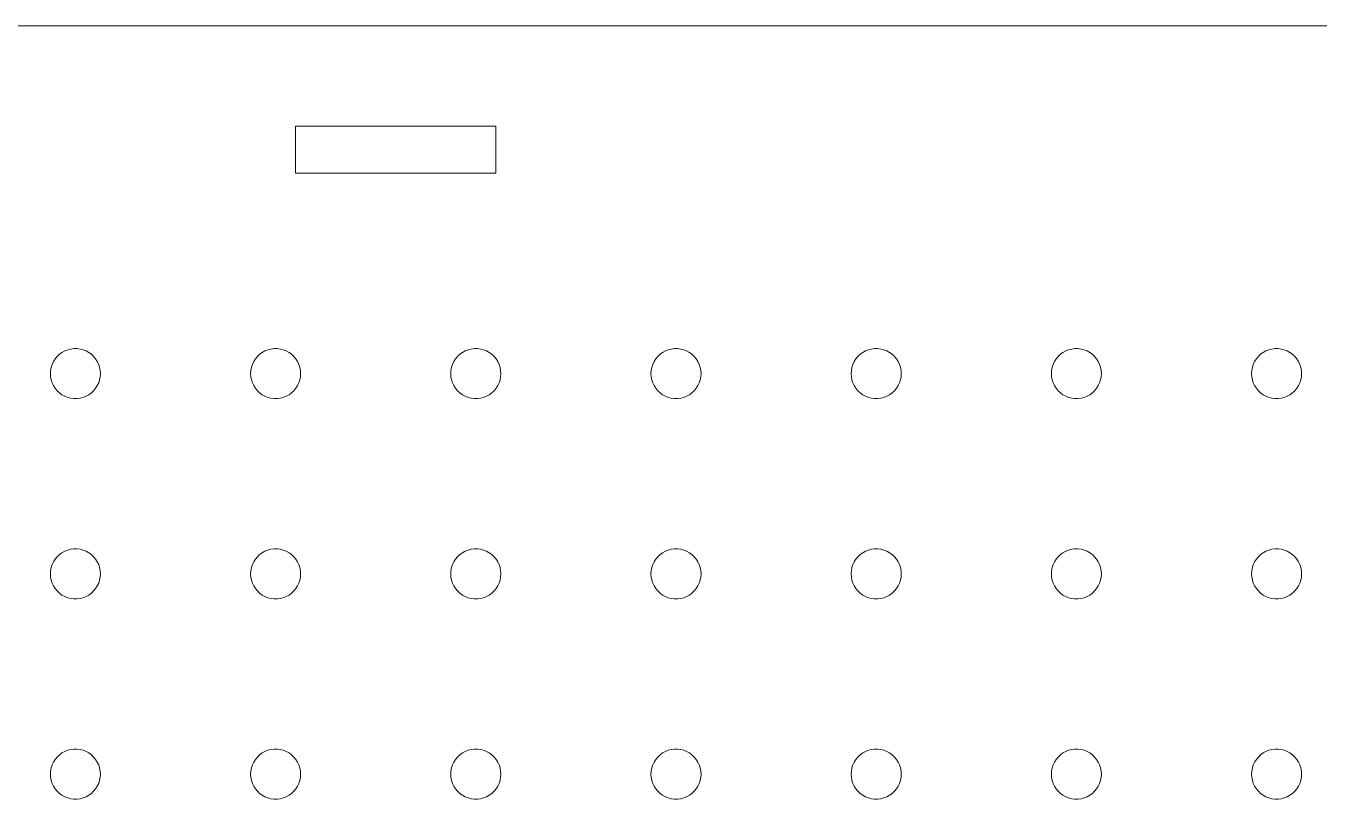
# Model space of a CAD drawing. Header units: millimetres. Extents: x -349 to 349, y -196 to 240.
# Drawn here: x 19.1 to 183.2, y 98.4 to 196.5 of the extents above; entities that cross this region are included whole.
import ezdxf

# ---------------------------------------------------------------- set-up
doc = ezdxf.new("R2010")
doc.units = ezdxf.units.MM
doc.layers.get('0').update_dxf_attribs({"linetype": 'CONTINUOUS', "lineweight": 0})

msp = doc.modelspace()

# ---------------------------------------------------------------- linework, layer by layer
for p, q in [((-342.55, 196.5), (342.55, 196.5)), ((53.34, 177.8), (53.34, 183.8)), ((53.34, 183.8), (78.74, 183.8)), ((78.74, 183.8), (78.74, 177.8)), ((78.74, 177.8), (53.34, 177.8)), ((22.618, 153.93), (22.831, 154.266)), ((22.831, 154.266), (23.086, 154.573)), ((23.086, 154.573), (23.376, 154.846)), ((23.376, 154.846), (23.699, 155.081)), ((23.699, 155.081), (24.048, 155.273)), ((24.048, 155.273), (24.419, 155.42)), ((24.419, 155.42), (24.805, 155.519)), ((24.805, 155.519), (25.201, 155.569)), ((25.201, 155.569), (25.599, 155.569)), ((25.599, 155.569), (25.995, 155.519)), ((25.995, 155.519), (26.381, 155.42)), ((26.381, 155.42), (26.752, 155.273)), ((26.752, 155.273), (27.101, 155.081)), ((27.101, 155.081), (27.424, 154.846)), ((27.424, 154.846), (27.714, 154.573)), ((27.714, 154.573), (27.969, 154.266)), ((27.969, 154.266), (28.182, 153.93)), ((48.018, 153.93), (48.231, 154.266)), ((48.231, 154.266), (48.486, 154.573)), ((48.486, 154.573), (48.776, 154.846)), ((48.776, 154.846), (49.099, 155.081)), ((49.099, 155.081), (49.448, 155.273)), ((49.448, 155.273), (49.819, 155.42)), ((49.819, 155.42), (50.205, 155.519)), ((50.205, 155.519), (50.601, 155.569)), ((50.601, 155.569), (50.999, 155.569)), ((50.999, 155.569), (51.395, 155.519)), ((51.395, 155.519), (51.781, 155.42)), ((51.781, 155.42), (52.152, 155.273)), ((52.152, 155.273), (52.501, 155.081)), ((52.501, 155.081), (52.824, 154.846)), ((52.824, 154.846), (53.114, 154.573)), ((53.114, 154.573), (53.369, 154.266)), ((53.369, 154.266), (53.582, 153.93)), ((73.418, 153.93), (73.631, 154.266)), ((73.631, 154.266), (73.886, 154.573)), ((73.886, 154.573), (74.176, 154.846)), ((74.176, 154.846), (74.499, 155.081)), ((74.499, 155.081), (74.848, 155.273)), ((74.848, 155.273), (75.219, 155.42)), ((75.219, 155.42), (75.605, 155.519)), ((75.605, 155.519), (76.001, 155.569)), ((76.001, 155.569), (76.399, 155.569)), ((76.399, 155.569), (76.795, 155.519)), ((76.795, 155.519), (77.181, 155.42)), ((77.181, 155.42), (77.552, 155.273)), ((77.552, 155.273), (77.901, 155.081)), ((77.901, 155.081), (78.224, 154.846)), ((78.224, 154.846), (78.514, 154.573)), ((78.514, 154.573), (78.769, 154.266)), ((78.769, 154.266), (78.982, 153.93)), ((98.818, 153.93), (99.031, 154.266)), ((99.031, 154.266), (99.286, 154.573)), ((99.286, 154.573), (99.576, 154.846)), ((99.576, 154.846), (99.899, 155.081)), ((99.899, 155.081), (100.248, 155.273)), ((100.248, 155.273), (100.619, 155.42)), ((100.619, 155.42), (101.005, 155.519)), ((101.005, 155.519), (101.401, 155.569)), ((101.401, 155.569), (101.799, 155.569)), ((101.799, 155.569), (102.195, 155.519)), ((102.195, 155.519), (102.581, 155.42)), ((102.581, 155.42), (102.952, 155.273)), ((102.952, 155.273), (103.301, 155.081)), ((103.301, 155.081), (103.624, 154.846)), ((103.624, 154.846), (103.914, 154.573)), ((103.914, 154.573), (104.169, 154.266)), ((104.169, 154.266), (104.382, 153.93)), ((124.218, 153.93), (124.431, 154.266)), ((124.431, 154.266), (124.686, 154.573)), ((124.686, 154.573), (124.976, 154.846)), ((124.976, 154.846), (125.299, 155.081)), ((125.299, 155.081), (125.648, 155.273)), ((125.648, 155.273), (126.019, 155.42)), ((126.019, 155.42), (126.405, 155.519)), ((126.405, 155.519), (126.801, 155.569)), ((126.801, 155.569), (127.199, 155.569)), ((127.199, 155.569), (127.595, 155.519)), ((127.595, 155.519), (127.981, 155.42)), ((127.981, 155.42), (128.352, 155.273)), ((128.352, 155.273), (128.701, 155.081)), ((128.701, 155.081), (129.024, 154.846)), ((129.024, 154.846), (129.314, 154.573)), ((129.314, 154.573), (129.569, 154.266)), ((129.569, 154.266), (129.782, 153.93)), ((149.618, 153.93), (149.831, 154.266)), ((149.831, 154.266), (150.086, 154.573)), ((150.086, 154.573), (150.376, 154.846)), ((150.376, 154.846), (150.699, 155.081)), ((150.699, 155.081), (151.048, 155.273)), ((151.048, 155.273), (151.419, 155.42)), ((151.419, 155.42), (151.805, 155.519)), ((151.805, 155.519), (152.201, 155.569)), ((152.201, 155.569), (152.599, 155.569)), ((152.599, 155.569), (152.995, 155.519)), ((152.995, 155.519), (153.381, 155.42)), ((153.381, 155.42), (153.752, 155.273)), ((153.752, 155.273), (154.101, 155.081)), ((154.101, 155.081), (154.424, 154.846)), ((154.424, 154.846), (154.714, 154.573)), ((154.714, 154.573), (154.969, 154.266)), ((154.969, 154.266), (155.182, 153.93)), ((175.018, 153.93), (175.231, 154.266)), ((175.231, 154.266), (175.486, 154.573)), ((175.486, 154.573), (175.776, 154.846)), ((175.776, 154.846), (176.099, 155.081)), ((176.099, 155.081), (176.448, 155.273)), ((176.448, 155.273), (176.819, 155.42)), ((176.819, 155.42), (177.205, 155.519)), ((177.205, 155.519), (177.601, 155.569)), ((177.601, 155.569), (177.999, 155.569)), ((177.999, 155.569), (178.395, 155.519)), ((178.395, 155.519), (178.781, 155.42)), ((178.781, 155.42), (179.152, 155.273)), ((179.152, 155.273), (179.501, 155.081)), ((179.501, 155.081), (179.824, 154.846)), ((179.824, 154.846), (180.114, 154.573)), ((180.114, 154.573), (180.369, 154.266)), ((180.369, 154.266), (180.582, 153.93)), ((22.225, 152.4), (22.25, 152.798)), ((22.25, 152.798), (22.325, 153.19)), ((22.325, 153.19), (22.448, 153.569)), ((22.448, 153.569), (22.618, 153.93)), ((28.182, 153.93), (28.352, 153.569)), ((28.352, 153.569), (28.475, 153.19)), ((28.475, 153.19), (28.55, 152.798)), ((28.55, 152.798), (28.575, 152.4)), ((47.625, 152.4), (47.65, 152.798)), ((47.65, 152.798), (47.725, 153.19)), ((47.725, 153.19), (47.848, 153.569)), ((47.848, 153.569), (48.018, 153.93)), ((53.582, 153.93), (53.752, 153.569)), ((53.752, 153.569), (53.875, 153.19)), ((53.875, 153.19), (53.95, 152.798)), ((53.95, 152.798), (53.975, 152.4)), ((73.025, 152.4), (73.05, 152.798)), ((73.05, 152.798), (73.125, 153.19)), ((73.125, 153.19), (73.248, 153.569)), ((73.248, 153.569), (73.418, 153.93)), ((78.982, 153.93), (79.152, 153.569)), ((79.152, 153.569), (79.275, 153.19)), ((79.275, 153.19), (79.35, 152.798)), ((79.35, 152.798), (79.375, 152.4)), ((98.425, 152.4), (98.45, 152.798)), ((98.45, 152.798), (98.525, 153.19)), ((98.525, 153.19), (98.648, 153.569)), ((98.648, 153.569), (98.818, 153.93)), ((104.382, 153.93), (104.552, 153.569)), ((104.552, 153.569), (104.675, 153.19)), ((104.675, 153.19), (104.75, 152.798)), ((104.75, 152.798), (104.775, 152.4)), ((123.825, 152.4), (123.85, 152.798)), ((123.85, 152.798), (123.925, 153.19)), ((123.925, 153.19), (124.048, 153.569)), ((124.048, 153.569), (124.218, 153.93)), ((129.782, 153.93), (129.952, 153.569)), ((129.952, 153.569), (130.075, 153.19)), ((130.075, 153.19), (130.15, 152.798)), ((130.15, 152.798), (130.175, 152.4)), ((149.225, 152.4), (149.25, 152.798)), ((149.25, 152.798), (149.325, 153.19)), ((149.325, 153.19), (149.448, 153.569)), ((149.448, 153.569), (149.618, 153.93)), ((155.182, 153.93), (155.352, 153.569)), ((155.352, 153.569), (155.475, 153.19)), ((155.475, 153.19), (155.55, 152.798)), ((155.55, 152.798), (155.575, 152.4)), ((174.625, 152.4), (174.65, 152.798)), ((174.65, 152.798), (174.725, 153.19)), ((174.725, 153.19), (174.848, 153.569)), ((174.848, 153.569), (175.018, 153.93)), ((180.582, 153.93), (180.752, 153.569)), ((180.752, 153.569), (180.875, 153.19)), ((180.875, 153.19), (180.95, 152.798)), ((180.95, 152.798), (180.975, 152.4)), ((22.25, 152.002), (22.225, 152.4)), ((22.325, 151.61), (22.25, 152.002)), ((22.448, 151.231), (22.325, 151.61)), ((22.618, 150.87), (22.448, 151.231)), ((28.352, 151.231), (28.182, 150.87)), ((28.475, 151.61), (28.352, 151.231)), ((28.55, 152.002), (28.475, 151.61)), ((28.575, 152.4), (28.55, 152.002)), ((47.65, 152.002), (47.625, 152.4)), ((47.725, 151.61), (47.65, 152.002)), ((47.848, 151.231), (47.725, 151.61)), ((48.018, 150.87), (47.848, 151.231)), ((53.752, 151.231), (53.582, 150.87)), ((53.875, 151.61), (53.752, 151.231)), ((53.95, 152.002), (53.875, 151.61)), ((53.975, 152.4), (53.95, 152.002)), ((73.05, 152.002), (73.025, 152.4)), ((73.125, 151.61), (73.05, 152.002)), ((73.248, 151.231), (73.125, 151.61)), ((73.418, 150.87), (73.248, 151.231)), ((79.152, 151.231), (78.982, 150.87)), ((79.275, 151.61), (79.152, 151.231)), ((79.35, 152.002), (79.275, 151.61)), ((79.375, 152.4), (79.35, 152.002)), ((98.45, 152.002), (98.425, 152.4)), ((98.525, 151.61), (98.45, 152.002)), ((98.648, 151.231), (98.525, 151.61)), ((98.818, 150.87), (98.648, 151.231)), ((104.552, 151.231), (104.382, 150.87)), ((104.675, 151.61), (104.552, 151.231)), ((104.75, 152.002), (104.675, 151.61)), ((104.775, 152.4), (104.75, 152.002)), ((123.85, 152.002), (123.825, 152.4)), ((123.925, 151.61), (123.85, 152.002)), ((124.048, 151.231), (123.925, 151.61)), ((124.218, 150.87), (124.048, 151.231)), ((129.952, 151.231), (129.782, 150.87)), ((130.075, 151.61), (129.952, 151.231)), ((130.15, 152.002), (130.075, 151.61)), ((130.175, 152.4), (130.15, 152.002)), ((149.25, 152.002), (149.225, 152.4)), ((149.325, 151.61), (149.25, 152.002)), ((149.448, 151.231), (149.325, 151.61)), ((149.618, 150.87), (149.448, 151.231)), ((155.352, 151.231), (155.182, 150.87)), ((155.475, 151.61), (155.352, 151.231)), ((155.55, 152.002), (155.475, 151.61)), ((155.575, 152.4), (155.55, 152.002)), ((174.65, 152.002), (174.625, 152.4)), ((174.725, 151.61), (174.65, 152.002)), ((174.848, 151.231), (174.725, 151.61)), ((175.018, 150.87), (174.848, 151.231)), ((180.752, 151.231), (180.582, 150.87)), ((180.875, 151.61), (180.752, 151.231)), ((180.95, 152.002), (180.875, 151.61)), ((180.975, 152.4), (180.95, 152.002)), ((22.831, 150.534), (22.618, 150.87)), ((23.086, 150.227), (22.831, 150.534)), ((23.376, 149.954), (23.086, 150.227)), ((23.699, 149.719), (23.376, 149.954)), ((24.048, 149.527), (23.699, 149.719)), ((24.419, 149.38), (24.048, 149.527)), ((24.805, 149.281), (24.419, 149.38)), ((26.381, 149.38), (25.995, 149.281)), ((26.752, 149.527), (26.381, 149.38)), ((27.101, 149.719), (26.752, 149.527)), ((27.424, 149.954), (27.101, 149.719)), ((27.714, 150.227), (27.424, 149.954)), ((27.969, 150.534), (27.714, 150.227)), ((28.182, 150.87), (27.969, 150.534)), ((48.231, 150.534), (48.018, 150.87)), ((48.486, 150.227), (48.231, 150.534)), ((48.776, 149.954), (48.486, 150.227)), ((49.099, 149.719), (48.776, 149.954)), ((49.448, 149.527), (49.099, 149.719)), ((49.819, 149.38), (49.448, 149.527)), ((50.205, 149.281), (49.819, 149.38)), ((51.781, 149.38), (51.395, 149.281)), ((52.152, 149.527), (51.781, 149.38)), ((52.501, 149.719), (52.152, 149.527)), ((52.824, 149.954), (52.501, 149.719)), ((53.114, 150.227), (52.824, 149.954)), ((53.369, 150.534), (53.114, 150.227)), ((53.582, 150.87), (53.369, 150.534)), ((73.631, 150.534), (73.418, 150.87)), ((73.886, 150.227), (73.631, 150.534)), ((74.176, 149.954), (73.886, 150.227)), ((74.499, 149.719), (74.176, 149.954)), ((74.848, 149.527), (74.499, 149.719)), ((75.219, 149.38), (74.848, 149.527)), ((75.605, 149.281), (75.219, 149.38)), ((77.181, 149.38), (76.795, 149.281)), ((77.552, 149.527), (77.181, 149.38)), ((77.901, 149.719), (77.552, 149.527)), ((78.224, 149.954), (77.901, 149.719)), ((78.514, 150.227), (78.224, 149.954)), ((78.769, 150.534), (78.514, 150.227)), ((78.982, 150.87), (78.769, 150.534)), ((99.031, 150.534), (98.818, 150.87)), ((99.286, 150.227), (99.031, 150.534)), ((99.576, 149.954), (99.286, 150.227)), ((99.899, 149.719), (99.576, 149.954)), ((100.248, 149.527), (99.899, 149.719)), ((100.619, 149.38), (100.248, 149.527)), ((101.005, 149.281), (100.619, 149.38)), ((102.581, 149.38), (102.195, 149.281)), ((102.952, 149.527), (102.581, 149.38)), ((103.301, 149.719), (102.952, 149.527)), ((103.624, 149.954), (103.301, 149.719)), ((103.914, 150.227), (103.624, 149.954)), ((104.169, 150.534), (103.914, 150.227)), ((104.382, 150.87), (104.169, 150.534)), ((124.431, 150.534), (124.218, 150.87)), ((124.686, 150.227), (124.431, 150.534)), ((124.976, 149.954), (124.686, 150.227)), ((125.299, 149.719), (124.976, 149.954)), ((125.648, 149.527), (125.299, 149.719)), ((126.019, 149.38), (125.648, 149.527)), ((126.405, 149.281), (126.019, 149.38)), ((127.981, 149.38), (127.595, 149.281)), ((128.352, 149.527), (127.981, 149.38)), ((128.701, 149.719), (128.352, 149.527)), ((129.024, 149.954), (128.701, 149.719)), ((129.314, 150.227), (129.024, 149.954)), ((129.569, 150.534), (129.314, 150.227)), ((129.782, 150.87), (129.569, 150.534)), ((149.831, 150.534), (149.618, 150.87)), ((150.086, 150.227), (149.831, 150.534)), ((150.376, 149.954), (150.086, 150.227)), ((150.699, 149.719), (150.376, 149.954)), ((151.048, 149.527), (150.699, 149.719)), ((151.419, 149.38), (151.048, 149.527)), ((151.805, 149.281), (151.419, 149.38)), ((153.381, 149.38), (152.995, 149.281)), ((153.752, 149.527), (153.381, 149.38)), ((154.101, 149.719), (153.752, 149.527)), ((154.424, 149.954), (154.101, 149.719)), ((154.714, 150.227), (154.424, 149.954)), ((154.969, 150.534), (154.714, 150.227)), ((155.182, 150.87), (154.969, 150.534)), ((175.231, 150.534), (175.018, 150.87)), ((175.486, 150.227), (175.231, 150.534)), ((175.776, 149.954), (175.486, 150.227)), ((176.099, 149.719), (175.776, 149.954)), ((176.448, 149.527), (176.099, 149.719)), ((176.819, 149.38), (176.448, 149.527)), ((177.205, 149.281), (176.819, 149.38)), ((178.781, 149.38), (178.395, 149.281)), ((179.152, 149.527), (178.781, 149.38)), ((179.501, 149.719), (179.152, 149.527)), ((179.824, 149.954), (179.501, 149.719)), ((180.114, 150.227), (179.824, 149.954)), ((180.369, 150.534), (180.114, 150.227)), ((180.582, 150.87), (180.369, 150.534)), ((25.201, 149.231), (24.805, 149.281)), ((25.599, 149.231), (25.201, 149.231)), ((25.995, 149.281), (25.599, 149.231)), ((50.601, 149.231), (50.205, 149.281)), ((50.999, 149.231), (50.601, 149.231)), ((51.395, 149.281), (50.999, 149.231)), ((76.001, 149.231), (75.605, 149.281)), ((76.399, 149.231), (76.001, 149.231)), ((76.795, 149.281), (76.399, 149.231)), ((101.401, 149.231), (101.005, 149.281)), ((101.799, 149.231), (101.401, 149.231)), ((102.195, 149.281), (101.799, 149.231)), ((126.801, 149.231), (126.405, 149.281)), ((127.199, 149.231), (126.801, 149.231)), ((127.595, 149.281), (127.199, 149.231)), ((152.201, 149.231), (151.805, 149.281)), ((152.599, 149.231), (152.201, 149.231)), ((152.995, 149.281), (152.599, 149.231)), ((177.601, 149.231), (177.205, 149.281)), ((177.999, 149.231), (177.601, 149.231)), ((178.395, 149.281), (177.999, 149.231)), ((23.376, 129.446), (23.699, 129.681)), ((23.699, 129.681), (24.048, 129.873)), ((24.048, 129.873), (24.419, 130.02)), ((24.419, 130.02), (24.805, 130.119)), ((24.805, 130.119), (25.201, 130.169)), ((25.201, 130.169), (25.599, 130.169)), ((25.599, 130.169), (25.995, 130.119)), ((25.995, 130.119), (26.381, 130.02)), ((26.381, 130.02), (26.752, 129.873)), ((26.752, 129.873), (27.101, 129.681)), ((27.101, 129.681), (27.424, 129.446)), ((48.776, 129.446), (49.099, 129.681)), ((49.099, 129.681), (49.448, 129.873)), ((49.448, 129.873), (49.819, 130.02)), ((49.819, 130.02), (50.205, 130.119)), ((50.205, 130.119), (50.601, 130.169)), ((50.601, 130.169), (50.999, 130.169)), ((50.999, 130.169), (51.395, 130.119)), ((51.395, 130.119), (51.781, 130.02)), ((51.781, 130.02), (52.152, 129.873)), ((52.152, 129.873), (52.501, 129.681)), ((52.501, 129.681), (52.824, 129.446)), ((74.176, 129.446), (74.499, 129.681)), ((74.499, 129.681), (74.848, 129.873)), ((74.848, 129.873), (75.219, 130.02)), ((75.219, 130.02), (75.605, 130.119)), ((75.605, 130.119), (76.001, 130.169)), ((76.001, 130.169), (76.399, 130.169)), ((76.399, 130.169), (76.795, 130.119)), ((76.795, 130.119), (77.181, 130.02)), ((77.181, 130.02), (77.552, 129.873)), ((77.552, 129.873), (77.901, 129.681)), ((77.901, 129.681), (78.224, 129.446)), ((99.576, 129.446), (99.899, 129.681)), ((99.899, 129.681), (100.248, 129.873)), ((100.248, 129.873), (100.619, 130.02)), ((100.619, 130.02), (101.005, 130.119)), ((101.005, 130.119), (101.401, 130.169)), ((101.401, 130.169), (101.799, 130.169)), ((101.799, 130.169), (102.195, 130.119)), ((102.195, 130.119), (102.581, 130.02)), ((102.581, 130.02), (102.952, 129.873)), ((102.952, 129.873), (103.301, 129.681)), ((103.301, 129.681), (103.624, 129.446)), ((124.976, 129.446), (125.299, 129.681)), ((125.299, 129.681), (125.648, 129.873)), ((125.648, 129.873), (126.019, 130.02)), ((126.019, 130.02), (126.405, 130.119)), ((126.405, 130.119), (126.801, 130.169)), ((126.801, 130.169), (127.199, 130.169)), ((127.199, 130.169), (127.595, 130.119)), ((127.595, 130.119), (127.981, 130.02)), ((127.981, 130.02), (128.352, 129.873)), ((128.352, 129.873), (128.701, 129.681)), ((128.701, 129.681), (129.024, 129.446)), ((150.376, 129.446), (150.699, 129.681)), ((150.699, 129.681), (151.048, 129.873)), ((151.048, 129.873), (151.419, 130.02)), ((151.419, 130.02), (151.805, 130.119)), ((151.805, 130.119), (152.201, 130.169)), ((152.201, 130.169), (152.599, 130.169)), ((152.599, 130.169), (152.995, 130.119)), ((152.995, 130.119), (153.381, 130.02)), ((153.381, 130.02), (153.752, 129.873)), ((153.752, 129.873), (154.101, 129.681)), ((154.101, 129.681), (154.424, 129.446)), ((175.776, 129.446), (176.099, 129.681)), ((176.099, 129.681), (176.448, 129.873)), ((176.448, 129.873), (176.819, 130.02)), ((176.819, 130.02), (177.205, 130.119)), ((177.205, 130.119), (177.601, 130.169)), ((177.601, 130.169), (177.999, 130.169)), ((177.999, 130.169), (178.395, 130.119)), ((178.395, 130.119), (178.781, 130.02)), ((178.781, 130.02), (179.152, 129.873)), ((179.152, 129.873), (179.501, 129.681)), ((179.501, 129.681), (179.824, 129.446)), ((22.325, 127.79), (22.448, 128.169)), ((22.448, 128.169), (22.618, 128.53)), ((22.618, 128.53), (22.831, 128.866)), ((22.831, 128.866), (23.086, 129.173)), ((23.086, 129.173), (23.376, 129.446)), ((27.424, 129.446), (27.714, 129.173)), ((27.714, 129.173), (27.969, 128.866)), ((27.969, 128.866), (28.182, 128.53)), ((28.182, 128.53), (28.352, 128.169)), ((28.352, 128.169), (28.475, 127.79)), ((47.725, 127.79), (47.848, 128.169)), ((47.848, 128.169), (48.018, 128.53)), ((48.018, 128.53), (48.231, 128.866)), ((48.231, 128.866), (48.486, 129.173)), ((48.486, 129.173), (48.776, 129.446)), ((52.824, 129.446), (53.114, 129.173)), ((53.114, 129.173), (53.369, 128.866)), ((53.369, 128.866), (53.582, 128.53)), ((53.582, 128.53), (53.752, 128.169)), ((53.752, 128.169), (53.875, 127.79)), ((73.125, 127.79), (73.248, 128.169)), ((73.248, 128.169), (73.418, 128.53)), ((73.418, 128.53), (73.631, 128.866)), ((73.631, 128.866), (73.886, 129.173)), ((73.886, 129.173), (74.176, 129.446)), ((78.224, 129.446), (78.514, 129.173)), ((78.514, 129.173), (78.769, 128.866)), ((78.769, 128.866), (78.982, 128.53)), ((78.982, 128.53), (79.152, 128.169)), ((79.152, 128.169), (79.275, 127.79)), ((98.525, 127.79), (98.648, 128.169)), ((98.648, 128.169), (98.818, 128.53)), ((98.818, 128.53), (99.031, 128.866)), ((99.031, 128.866), (99.286, 129.173)), ((99.286, 129.173), (99.576, 129.446)), ((103.624, 129.446), (103.914, 129.173)), ((103.914, 129.173), (104.169, 128.866)), ((104.169, 128.866), (104.382, 128.53)), ((104.382, 128.53), (104.552, 128.169)), ((104.552, 128.169), (104.675, 127.79)), ((123.925, 127.79), (124.048, 128.169)), ((124.048, 128.169), (124.218, 128.53)), ((124.218, 128.53), (124.431, 128.866)), ((124.431, 128.866), (124.686, 129.173)), ((124.686, 129.173), (124.976, 129.446)), ((129.024, 129.446), (129.314, 129.173)), ((129.314, 129.173), (129.569, 128.866)), ((129.569, 128.866), (129.782, 128.53)), ((129.782, 128.53), (129.952, 128.169)), ((129.952, 128.169), (130.075, 127.79)), ((149.325, 127.79), (149.448, 128.169)), ((149.448, 128.169), (149.618, 128.53)), ((149.618, 128.53), (149.831, 128.866)), ((149.831, 128.866), (150.086, 129.173)), ((150.086, 129.173), (150.376, 129.446)), ((154.424, 129.446), (154.714, 129.173)), ((154.714, 129.173), (154.969, 128.866)), ((154.969, 128.866), (155.182, 128.53)), ((155.182, 128.53), (155.352, 128.169)), ((155.352, 128.169), (155.475, 127.79)), ((174.725, 127.79), (174.848, 128.169)), ((174.848, 128.169), (175.018, 128.53)), ((175.018, 128.53), (175.231, 128.866)), ((175.231, 128.866), (175.486, 129.173)), ((175.486, 129.173), (175.776, 129.446)), ((179.824, 129.446), (180.114, 129.173)), ((180.114, 129.173), (180.369, 128.866)), ((180.369, 128.866), (180.582, 128.53)), ((180.582, 128.53), (180.752, 128.169)), ((180.752, 128.169), (180.875, 127.79)), ((22.225, 127), (22.25, 127.398)), ((22.25, 126.602), (22.225, 127)), ((22.25, 127.398), (22.325, 127.79)), ((22.325, 126.21), (22.25, 126.602)), ((28.475, 127.79), (28.55, 127.398)), ((28.55, 126.602), (28.475, 126.21)), ((28.55, 127.398), (28.575, 127)), ((28.575, 127), (28.55, 126.602)), ((47.625, 127), (47.65, 127.398)), ((47.65, 126.602), (47.625, 127)), ((47.65, 127.398), (47.725, 127.79)), ((47.725, 126.21), (47.65, 126.602)), ((53.875, 127.79), (53.95, 127.398)), ((53.95, 126.602), (53.875, 126.21)), ((53.95, 127.398), (53.975, 127)), ((53.975, 127), (53.95, 126.602)), ((73.025, 127), (73.05, 127.398)), ((73.05, 126.602), (73.025, 127)), ((73.05, 127.398), (73.125, 127.79)), ((73.125, 126.21), (73.05, 126.602)), ((79.275, 127.79), (79.35, 127.398)), ((79.35, 126.602), (79.275, 126.21)), ((79.35, 127.398), (79.375, 127)), ((79.375, 127), (79.35, 126.602)), ((98.425, 127), (98.45, 127.398)), ((98.45, 126.602), (98.425, 127)), ((98.45, 127.398), (98.525, 127.79)), ((98.525, 126.21), (98.45, 126.602)), ((104.675, 127.79), (104.75, 127.398)), ((104.75, 126.602), (104.675, 126.21)), ((104.75, 127.398), (104.775, 127)), ((104.775, 127), (104.75, 126.602)), ((123.825, 127), (123.85, 127.398)), ((123.85, 126.602), (123.825, 127)), ((123.85, 127.398), (123.925, 127.79)), ((123.925, 126.21), (123.85, 126.602)), ((130.075, 127.79), (130.15, 127.398)), ((130.15, 126.602), (130.075, 126.21)), ((130.15, 127.398), (130.175, 127)), ((130.175, 127), (130.15, 126.602)), ((149.225, 127), (149.25, 127.398)), ((149.25, 126.602), (149.225, 127)), ((149.25, 127.398), (149.325, 127.79)), ((149.325, 126.21), (149.25, 126.602)), ((155.475, 127.79), (155.55, 127.398)), ((155.55, 126.602), (155.475, 126.21)), ((155.55, 127.398), (155.575, 127)), ((155.575, 127), (155.55, 126.602)), ((174.625, 127), (174.65, 127.398)), ((174.65, 126.602), (174.625, 127)), ((174.65, 127.398), (174.725, 127.79)), ((174.725, 126.21), (174.65, 126.602)), ((180.875, 127.79), (180.95, 127.398)), ((180.95, 126.602), (180.875, 126.21)), ((180.95, 127.398), (180.975, 127)), ((180.975, 127), (180.95, 126.602)), ((22.448, 125.831), (22.325, 126.21)), ((22.618, 125.47), (22.448, 125.831)), ((22.831, 125.134), (22.618, 125.47)), ((23.086, 124.827), (22.831, 125.134)), ((23.376, 124.554), (23.086, 124.827)), ((27.714, 124.827), (27.424, 124.554)), ((27.969, 125.134), (27.714, 124.827)), ((28.182, 125.47), (27.969, 125.134)), ((28.352, 125.831), (28.182, 125.47)), ((28.475, 126.21), (28.352, 125.831)), ((47.848, 125.831), (47.725, 126.21)), ((48.018, 125.47), (47.848, 125.831)), ((48.231, 125.134), (48.018, 125.47)), ((48.486, 124.827), (48.231, 125.134)), ((48.776, 124.554), (48.486, 124.827)), ((53.114, 124.827), (52.824, 124.554)), ((53.369, 125.134), (53.114, 124.827)), ((53.582, 125.47), (53.369, 125.134)), ((53.752, 125.831), (53.582, 125.47)), ((53.875, 126.21), (53.752, 125.831)), ((73.248, 125.831), (73.125, 126.21)), ((73.418, 125.47), (73.248, 125.831)), ((73.631, 125.134), (73.418, 125.47)), ((73.886, 124.827), (73.631, 125.134)), ((74.176, 124.554), (73.886, 124.827)), ((78.514, 124.827), (78.224, 124.554)), ((78.769, 125.134), (78.514, 124.827)), ((78.982, 125.47), (78.769, 125.134)), ((79.152, 125.831), (78.982, 125.47)), ((79.275, 126.21), (79.152, 125.831)), ((98.648, 125.831), (98.525, 126.21)), ((98.818, 125.47), (98.648, 125.831)), ((99.031, 125.134), (98.818, 125.47)), ((99.286, 124.827), (99.031, 125.134)), ((99.576, 124.554), (99.286, 124.827)), ((103.914, 124.827), (103.624, 124.554)), ((104.169, 125.134), (103.914, 124.827)), ((104.382, 125.47), (104.169, 125.134)), ((104.552, 125.831), (104.382, 125.47)), ((104.675, 126.21), (104.552, 125.831)), ((124.048, 125.831), (123.925, 126.21)), ((124.218, 125.47), (124.048, 125.831)), ((124.431, 125.134), (124.218, 125.47)), ((124.686, 124.827), (124.431, 125.134)), ((124.976, 124.554), (124.686, 124.827)), ((129.314, 124.827), (129.024, 124.554)), ((129.569, 125.134), (129.314, 124.827)), ((129.782, 125.47), (129.569, 125.134)), ((129.952, 125.831), (129.782, 125.47)), ((130.075, 126.21), (129.952, 125.831)), ((149.448, 125.831), (149.325, 126.21)), ((149.618, 125.47), (149.448, 125.831)), ((149.831, 125.134), (149.618, 125.47)), ((150.086, 124.827), (149.831, 125.134)), ((150.376, 124.554), (150.086, 124.827)), ((154.714, 124.827), (154.424, 124.554)), ((154.969, 125.134), (154.714, 124.827)), ((155.182, 125.47), (154.969, 125.134)), ((155.352, 125.831), (155.182, 125.47)), ((155.475, 126.21), (155.352, 125.831)), ((174.848, 125.831), (174.725, 126.21)), ((175.018, 125.47), (174.848, 125.831)), ((175.231, 125.134), (175.018, 125.47)), ((175.486, 124.827), (175.231, 125.134)), ((175.776, 124.554), (175.486, 124.827)), ((180.114, 124.827), (179.824, 124.554)), ((180.369, 125.134), (180.114, 124.827)), ((180.582, 125.47), (180.369, 125.134)), ((180.752, 125.831), (180.582, 125.47)), ((180.875, 126.21), (180.752, 125.831)), ((23.699, 124.319), (23.376, 124.554)), ((24.048, 124.127), (23.699, 124.319)), ((24.419, 123.98), (24.048, 124.127)), ((24.805, 123.881), (24.419, 123.98)), ((25.201, 123.831), (24.805, 123.881)), ((25.599, 123.831), (25.201, 123.831)), ((25.995, 123.881), (25.599, 123.831)), ((26.381, 123.98), (25.995, 123.881)), ((26.752, 124.127), (26.381, 123.98)), ((27.101, 124.319), (26.752, 124.127)), ((27.424, 124.554), (27.101, 124.319)), ((49.099, 124.319), (48.776, 124.554)), ((49.448, 124.127), (49.099, 124.319)), ((49.819, 123.98), (49.448, 124.127)), ((50.205, 123.881), (49.819, 123.98)), ((50.601, 123.831), (50.205, 123.881)), ((50.999, 123.831), (50.601, 123.831)), ((51.395, 123.881), (50.999, 123.831)), ((51.781, 123.98), (51.395, 123.881)), ((52.152, 124.127), (51.781, 123.98)), ((52.501, 124.319), (52.152, 124.127)), ((52.824, 124.554), (52.501, 124.319)), ((74.499, 124.319), (74.176, 124.554)), ((74.848, 124.127), (74.499, 124.319)), ((75.219, 123.98), (74.848, 124.127)), ((75.605, 123.881), (75.219, 123.98)), ((76.001, 123.831), (75.605, 123.881)), ((76.399, 123.831), (76.001, 123.831)), ((76.795, 123.881), (76.399, 123.831)), ((77.181, 123.98), (76.795, 123.881)), ((77.552, 124.127), (77.181, 123.98)), ((77.901, 124.319), (77.552, 124.127)), ((78.224, 124.554), (77.901, 124.319)), ((99.899, 124.319), (99.576, 124.554)), ((100.248, 124.127), (99.899, 124.319)), ((100.619, 123.98), (100.248, 124.127)), ((101.005, 123.881), (100.619, 123.98)), ((101.401, 123.831), (101.005, 123.881)), ((101.799, 123.831), (101.401, 123.831)), ((102.195, 123.881), (101.799, 123.831)), ((102.581, 123.98), (102.195, 123.881)), ((102.952, 124.127), (102.581, 123.98)), ((103.301, 124.319), (102.952, 124.127)), ((103.624, 124.554), (103.301, 124.319)), ((125.299, 124.319), (124.976, 124.554)), ((125.648, 124.127), (125.299, 124.319)), ((126.019, 123.98), (125.648, 124.127)), ((126.405, 123.881), (126.019, 123.98)), ((126.801, 123.831), (126.405, 123.881)), ((127.199, 123.831), (126.801, 123.831)), ((127.595, 123.881), (127.199, 123.831)), ((127.981, 123.98), (127.595, 123.881)), ((128.352, 124.127), (127.981, 123.98)), ((128.701, 124.319), (128.352, 124.127)), ((129.024, 124.554), (128.701, 124.319)), ((150.699, 124.319), (150.376, 124.554)), ((151.048, 124.127), (150.699, 124.319)), ((151.419, 123.98), (151.048, 124.127)), ((151.805, 123.881), (151.419, 123.98)), ((152.201, 123.831), (151.805, 123.881)), ((152.599, 123.831), (152.201, 123.831)), ((152.995, 123.881), (152.599, 123.831)), ((153.381, 123.98), (152.995, 123.881)), ((153.752, 124.127), (153.381, 123.98)), ((154.101, 124.319), (153.752, 124.127)), ((154.424, 124.554), (154.101, 124.319)), ((176.099, 124.319), (175.776, 124.554)), ((176.448, 124.127), (176.099, 124.319)), ((176.819, 123.98), (176.448, 124.127)), ((177.205, 123.881), (176.819, 123.98)), ((177.601, 123.831), (177.205, 123.881)), ((177.999, 123.831), (177.601, 123.831)), ((178.395, 123.881), (177.999, 123.831)), ((178.781, 123.98), (178.395, 123.881)), ((179.152, 124.127), (178.781, 123.98)), ((179.501, 124.319), (179.152, 124.127)), ((179.824, 124.554), (179.501, 124.319)), ((22.618, 103.13), (22.831, 103.466)), ((22.831, 103.466), (23.086, 103.773)), ((23.086, 103.773), (23.376, 104.046)), ((23.376, 104.046), (23.699, 104.281)), ((23.699, 104.281), (24.048, 104.473)), ((24.048, 104.473), (24.419, 104.62)), ((24.419, 104.62), (24.805, 104.719)), ((24.805, 104.719), (25.201, 104.769)), ((25.201, 104.769), (25.599, 104.769)), ((25.599, 104.769), (25.995, 104.719)), ((25.995, 104.719), (26.381, 104.62)), ((26.381, 104.62), (26.752, 104.473)), ((26.752, 104.473), (27.101, 104.281)), ((27.101, 104.281), (27.424, 104.046)), ((27.424, 104.046), (27.714, 103.773)), ((27.714, 103.773), (27.969, 103.466)), ((27.969, 103.466), (28.182, 103.13)), ((48.018, 103.13), (48.231, 103.466)), ((48.231, 103.466), (48.486, 103.773)), ((48.486, 103.773), (48.776, 104.046)), ((48.776, 104.046), (49.099, 104.281)), ((49.099, 104.281), (49.448, 104.473)), ((49.448, 104.473), (49.819, 104.62)), ((49.819, 104.62), (50.205, 104.719)), ((50.205, 104.719), (50.601, 104.769)), ((50.601, 104.769), (50.999, 104.769)), ((50.999, 104.769), (51.395, 104.719)), ((51.395, 104.719), (51.781, 104.62)), ((51.781, 104.62), (52.152, 104.473)), ((52.152, 104.473), (52.501, 104.281)), ((52.501, 104.281), (52.824, 104.046)), ((52.824, 104.046), (53.114, 103.773)), ((53.114, 103.773), (53.369, 103.466)), ((53.369, 103.466), (53.582, 103.13)), ((73.418, 103.13), (73.631, 103.466)), ((73.631, 103.466), (73.886, 103.773)), ((73.886, 103.773), (74.176, 104.046)), ((74.176, 104.046), (74.499, 104.281)), ((74.499, 104.281), (74.848, 104.473)), ((74.848, 104.473), (75.219, 104.62)), ((75.219, 104.62), (75.605, 104.719)), ((75.605, 104.719), (76.001, 104.769)), ((76.001, 104.769), (76.399, 104.769)), ((76.399, 104.769), (76.795, 104.719)), ((76.795, 104.719), (77.181, 104.62)), ((77.181, 104.62), (77.552, 104.473)), ((77.552, 104.473), (77.901, 104.281)), ((77.901, 104.281), (78.224, 104.046)), ((78.224, 104.046), (78.514, 103.773)), ((78.514, 103.773), (78.769, 103.466)), ((78.769, 103.466), (78.982, 103.13)), ((98.818, 103.13), (99.031, 103.466)), ((99.031, 103.466), (99.286, 103.773)), ((99.286, 103.773), (99.576, 104.046)), ((99.576, 104.046), (99.899, 104.281)), ((99.899, 104.281), (100.248, 104.473)), ((100.248, 104.473), (100.619, 104.62)), ((100.619, 104.62), (101.005, 104.719)), ((101.005, 104.719), (101.401, 104.769)), ((101.401, 104.769), (101.799, 104.769)), ((101.799, 104.769), (102.195, 104.719)), ((102.195, 104.719), (102.581, 104.62)), ((102.581, 104.62), (102.952, 104.473)), ((102.952, 104.473), (103.301, 104.281)), ((103.301, 104.281), (103.624, 104.046)), ((103.624, 104.046), (103.914, 103.773)), ((103.914, 103.773), (104.169, 103.466)), ((104.169, 103.466), (104.382, 103.13)), ((124.218, 103.13), (124.431, 103.466)), ((124.431, 103.466), (124.686, 103.773)), ((124.686, 103.773), (124.976, 104.046)), ((124.976, 104.046), (125.299, 104.281)), ((125.299, 104.281), (125.648, 104.473)), ((125.648, 104.473), (126.019, 104.62)), ((126.019, 104.62), (126.405, 104.719)), ((126.405, 104.719), (126.801, 104.769)), ((126.801, 104.769), (127.199, 104.769)), ((127.199, 104.769), (127.595, 104.719)), ((127.595, 104.719), (127.981, 104.62)), ((127.981, 104.62), (128.352, 104.473)), ((128.352, 104.473), (128.701, 104.281)), ((128.701, 104.281), (129.024, 104.046)), ((129.024, 104.046), (129.314, 103.773)), ((129.314, 103.773), (129.569, 103.466)), ((129.569, 103.466), (129.782, 103.13)), ((149.618, 103.13), (149.831, 103.466)), ((149.831, 103.466), (150.086, 103.773)), ((150.086, 103.773), (150.376, 104.046)), ((150.376, 104.046), (150.699, 104.281)), ((150.699, 104.281), (151.048, 104.473)), ((151.048, 104.473), (151.419, 104.62)), ((151.419, 104.62), (151.805, 104.719)), ((151.805, 104.719), (152.201, 104.769)), ((152.201, 104.769), (152.599, 104.769)), ((152.599, 104.769), (152.995, 104.719)), ((152.995, 104.719), (153.381, 104.62)), ((153.381, 104.62), (153.752, 104.473)), ((153.752, 104.473), (154.101, 104.281)), ((154.101, 104.281), (154.424, 104.046)), ((154.424, 104.046), (154.714, 103.773)), ((154.714, 103.773), (154.969, 103.466)), ((154.969, 103.466), (155.182, 103.13)), ((175.018, 103.13), (175.231, 103.466)), ((175.231, 103.466), (175.486, 103.773)), ((175.486, 103.773), (175.776, 104.046)), ((175.776, 104.046), (176.099, 104.281)), ((176.099, 104.281), (176.448, 104.473)), ((176.448, 104.473), (176.819, 104.62)), ((176.819, 104.62), (177.205, 104.719)), ((177.205, 104.719), (177.601, 104.769)), ((177.601, 104.769), (177.999, 104.769)), ((177.999, 104.769), (178.395, 104.719)), ((178.395, 104.719), (178.781, 104.62)), ((178.781, 104.62), (179.152, 104.473)), ((179.152, 104.473), (179.501, 104.281)), ((179.501, 104.281), (179.824, 104.046)), ((179.824, 104.046), (180.114, 103.773)), ((180.114, 103.773), (180.369, 103.466)), ((180.369, 103.466), (180.582, 103.13)), ((22.225, 101.6), (22.25, 101.998)), ((22.25, 101.998), (22.325, 102.39)), ((22.325, 102.39), (22.448, 102.769)), ((22.448, 102.769), (22.618, 103.13)), ((28.182, 103.13), (28.352, 102.769)), ((28.352, 102.769), (28.475, 102.39)), ((28.475, 102.39), (28.55, 101.998)), ((28.55, 101.998), (28.575, 101.6)), ((47.625, 101.6), (47.65, 101.998)), ((47.65, 101.998), (47.725, 102.39)), ((47.725, 102.39), (47.848, 102.769)), ((47.848, 102.769), (48.018, 103.13)), ((53.582, 103.13), (53.752, 102.769)), ((53.752, 102.769), (53.875, 102.39)), ((53.875, 102.39), (53.95, 101.998)), ((53.95, 101.998), (53.975, 101.6)), ((73.025, 101.6), (73.05, 101.998)), ((73.05, 101.998), (73.125, 102.39)), ((73.125, 102.39), (73.248, 102.769)), ((73.248, 102.769), (73.418, 103.13)), ((78.982, 103.13), (79.152, 102.769)), ((79.152, 102.769), (79.275, 102.39)), ((79.275, 102.39), (79.35, 101.998)), ((79.35, 101.998), (79.375, 101.6)), ((98.425, 101.6), (98.45, 101.998)), ((98.45, 101.998), (98.525, 102.39)), ((98.525, 102.39), (98.648, 102.769)), ((98.648, 102.769), (98.818, 103.13)), ((104.382, 103.13), (104.552, 102.769)), ((104.552, 102.769), (104.675, 102.39)), ((104.675, 102.39), (104.75, 101.998)), ((104.75, 101.998), (104.775, 101.6)), ((123.825, 101.6), (123.85, 101.998)), ((123.85, 101.998), (123.925, 102.39)), ((123.925, 102.39), (124.048, 102.769)), ((124.048, 102.769), (124.218, 103.13)), ((129.782, 103.13), (129.952, 102.769)), ((129.952, 102.769), (130.075, 102.39)), ((130.075, 102.39), (130.15, 101.998)), ((130.15, 101.998), (130.175, 101.6)), ((149.225, 101.6), (149.25, 101.998)), ((149.25, 101.998), (149.325, 102.39)), ((149.325, 102.39), (149.448, 102.769)), ((149.448, 102.769), (149.618, 103.13)), ((155.182, 103.13), (155.352, 102.769)), ((155.352, 102.769), (155.475, 102.39)), ((155.475, 102.39), (155.55, 101.998)), ((155.55, 101.998), (155.575, 101.6)), ((174.625, 101.6), (174.65, 101.998)), ((174.65, 101.998), (174.725, 102.39)), ((174.725, 102.39), (174.848, 102.769)), ((174.848, 102.769), (175.018, 103.13)), ((180.582, 103.13), (180.752, 102.769)), ((180.752, 102.769), (180.875, 102.39)), ((180.875, 102.39), (180.95, 101.998)), ((180.95, 101.998), (180.975, 101.6)), ((22.25, 101.202), (22.225, 101.6)), ((22.325, 100.81), (22.25, 101.202)), ((22.448, 100.431), (22.325, 100.81)), ((22.618, 100.07), (22.448, 100.431)), ((28.352, 100.431), (28.182, 100.07)), ((28.475, 100.81), (28.352, 100.431)), ((28.55, 101.202), (28.475, 100.81)), ((28.575, 101.6), (28.55, 101.202)), ((47.65, 101.202), (47.625, 101.6)), ((47.725, 100.81), (47.65, 101.202)), ((47.848, 100.431), (47.725, 100.81)), ((48.018, 100.07), (47.848, 100.431)), ((53.752, 100.431), (53.582, 100.07)), ((53.875, 100.81), (53.752, 100.431)), ((53.95, 101.202), (53.875, 100.81)), ((53.975, 101.6), (53.95, 101.202)), ((73.05, 101.202), (73.025, 101.6)), ((73.125, 100.81), (73.05, 101.202)), ((73.248, 100.431), (73.125, 100.81)), ((73.418, 100.07), (73.248, 100.431)), ((79.152, 100.431), (78.982, 100.07)), ((79.275, 100.81), (79.152, 100.431)), ((79.35, 101.202), (79.275, 100.81)), ((79.375, 101.6), (79.35, 101.202)), ((98.45, 101.202), (98.425, 101.6)), ((98.525, 100.81), (98.45, 101.202)), ((98.648, 100.431), (98.525, 100.81)), ((98.818, 100.07), (98.648, 100.431)), ((104.552, 100.431), (104.382, 100.07)), ((104.675, 100.81), (104.552, 100.431)), ((104.75, 101.202), (104.675, 100.81)), ((104.775, 101.6), (104.75, 101.202)), ((123.85, 101.202), (123.825, 101.6)), ((123.925, 100.81), (123.85, 101.202)), ((124.048, 100.431), (123.925, 100.81)), ((124.218, 100.07), (124.048, 100.431)), ((129.952, 100.431), (129.782, 100.07)), ((130.075, 100.81), (129.952, 100.431)), ((130.15, 101.202), (130.075, 100.81)), ((130.175, 101.6), (130.15, 101.202)), ((149.25, 101.202), (149.225, 101.6)), ((149.325, 100.81), (149.25, 101.202)), ((149.448, 100.431), (149.325, 100.81)), ((149.618, 100.07), (149.448, 100.431)), ((155.352, 100.431), (155.182, 100.07)), ((155.475, 100.81), (155.352, 100.431)), ((155.55, 101.202), (155.475, 100.81)), ((155.575, 101.6), (155.55, 101.202)), ((174.65, 101.202), (174.625, 101.6)), ((174.725, 100.81), (174.65, 101.202)), ((174.848, 100.431), (174.725, 100.81)), ((175.018, 100.07), (174.848, 100.431)), ((180.752, 100.431), (180.582, 100.07)), ((180.875, 100.81), (180.752, 100.431)), ((180.95, 101.202), (180.875, 100.81)), ((180.975, 101.6), (180.95, 101.202)), ((22.831, 99.734), (22.618, 100.07)), ((23.086, 99.427), (22.831, 99.734)), ((23.376, 99.154), (23.086, 99.427)), ((23.699, 98.919), (23.376, 99.154)), ((24.048, 98.727), (23.699, 98.919)), ((24.419, 98.58), (24.048, 98.727)), ((24.805, 98.481), (24.419, 98.58)), ((25.201, 98.431), (24.805, 98.481)), ((25.995, 98.481), (25.599, 98.431)), ((26.381, 98.58), (25.995, 98.481)), ((26.752, 98.727), (26.381, 98.58)), ((27.101, 98.919), (26.752, 98.727)), ((27.424, 99.154), (27.101, 98.919)), ((27.714, 99.427), (27.424, 99.154)), ((27.969, 99.734), (27.714, 99.427)), ((28.182, 100.07), (27.969, 99.734)), ((48.231, 99.734), (48.018, 100.07)), ((48.486, 99.427), (48.231, 99.734)), ((48.776, 99.154), (48.486, 99.427)), ((49.099, 98.919), (48.776, 99.154)), ((49.448, 98.727), (49.099, 98.919)), ((49.819, 98.58), (49.448, 98.727)), ((50.205, 98.481), (49.819, 98.58)), ((50.601, 98.431), (50.205, 98.481)), ((51.395, 98.481), (50.999, 98.431)), ((51.781, 98.58), (51.395, 98.481)), ((52.152, 98.727), (51.781, 98.58)), ((52.501, 98.919), (52.152, 98.727)), ((52.824, 99.154), (52.501, 98.919)), ((53.114, 99.427), (52.824, 99.154)), ((53.369, 99.734), (53.114, 99.427)), ((53.582, 100.07), (53.369, 99.734)), ((73.631, 99.734), (73.418, 100.07)), ((73.886, 99.427), (73.631, 99.734)), ((74.176, 99.154), (73.886, 99.427)), ((74.499, 98.919), (74.176, 99.154)), ((74.848, 98.727), (74.499, 98.919)), ((75.219, 98.58), (74.848, 98.727)), ((75.605, 98.481), (75.219, 98.58)), ((76.001, 98.431), (75.605, 98.481)), ((76.795, 98.481), (76.399, 98.431)), ((77.181, 98.58), (76.795, 98.481)), ((77.552, 98.727), (77.181, 98.58)), ((77.901, 98.919), (77.552, 98.727)), ((78.224, 99.154), (77.901, 98.919)), ((78.514, 99.427), (78.224, 99.154)), ((78.769, 99.734), (78.514, 99.427)), ((78.982, 100.07), (78.769, 99.734)), ((99.031, 99.734), (98.818, 100.07)), ((99.286, 99.427), (99.031, 99.734)), ((99.576, 99.154), (99.286, 99.427)), ((99.899, 98.919), (99.576, 99.154)), ((100.248, 98.727), (99.899, 98.919)), ((100.619, 98.58), (100.248, 98.727)), ((101.005, 98.481), (100.619, 98.58)), ((101.401, 98.431), (101.005, 98.481)), ((102.195, 98.481), (101.799, 98.431)), ((102.581, 98.58), (102.195, 98.481)), ((102.952, 98.727), (102.581, 98.58)), ((103.301, 98.919), (102.952, 98.727)), ((103.624, 99.154), (103.301, 98.919)), ((103.914, 99.427), (103.624, 99.154)), ((104.169, 99.734), (103.914, 99.427)), ((104.382, 100.07), (104.169, 99.734)), ((124.431, 99.734), (124.218, 100.07)), ((124.686, 99.427), (124.431, 99.734)), ((124.976, 99.154), (124.686, 99.427)), ((125.299, 98.919), (124.976, 99.154)), ((125.648, 98.727), (125.299, 98.919)), ((126.019, 98.58), (125.648, 98.727)), ((126.405, 98.481), (126.019, 98.58)), ((126.801, 98.431), (126.405, 98.481)), ((127.595, 98.481), (127.199, 98.431)), ((127.981, 98.58), (127.595, 98.481)), ((128.352, 98.727), (127.981, 98.58)), ((128.701, 98.919), (128.352, 98.727)), ((129.024, 99.154), (128.701, 98.919)), ((129.314, 99.427), (129.024, 99.154)), ((129.569, 99.734), (129.314, 99.427)), ((129.782, 100.07), (129.569, 99.734)), ((149.831, 99.734), (149.618, 100.07)), ((150.086, 99.427), (149.831, 99.734)), ((150.376, 99.154), (150.086, 99.427)), ((150.699, 98.919), (150.376, 99.154)), ((151.048, 98.727), (150.699, 98.919)), ((151.419, 98.58), (151.048, 98.727)), ((151.805, 98.481), (151.419, 98.58)), ((152.201, 98.431), (151.805, 98.481)), ((152.995, 98.481), (152.599, 98.431)), ((153.381, 98.58), (152.995, 98.481)), ((153.752, 98.727), (153.381, 98.58)), ((154.101, 98.919), (153.752, 98.727)), ((154.424, 99.154), (154.101, 98.919)), ((154.714, 99.427), (154.424, 99.154)), ((154.969, 99.734), (154.714, 99.427)), ((155.182, 100.07), (154.969, 99.734)), ((175.231, 99.734), (175.018, 100.07)), ((175.486, 99.427), (175.231, 99.734)), ((175.776, 99.154), (175.486, 99.427)), ((176.099, 98.919), (175.776, 99.154)), ((176.448, 98.727), (176.099, 98.919)), ((176.819, 98.58), (176.448, 98.727)), ((177.205, 98.481), (176.819, 98.58)), ((177.601, 98.431), (177.205, 98.481)), ((178.395, 98.481), (177.999, 98.431)), ((178.781, 98.58), (178.395, 98.481)), ((179.152, 98.727), (178.781, 98.58)), ((179.501, 98.919), (179.152, 98.727)), ((179.824, 99.154), (179.501, 98.919)), ((180.114, 99.427), (179.824, 99.154)), ((180.369, 99.734), (180.114, 99.427)), ((180.582, 100.07), (180.369, 99.734)), ((25.599, 98.431), (25.201, 98.431)), ((50.999, 98.431), (50.601, 98.431)), ((76.399, 98.431), (76.001, 98.431)), ((101.799, 98.431), (101.401, 98.431)), ((127.199, 98.431), (126.801, 98.431)), ((152.599, 98.431), (152.201, 98.431)), ((177.999, 98.431), (177.601, 98.431))]:
    msp.add_line(p, q)

doc.saveas('drawing.dxf')
